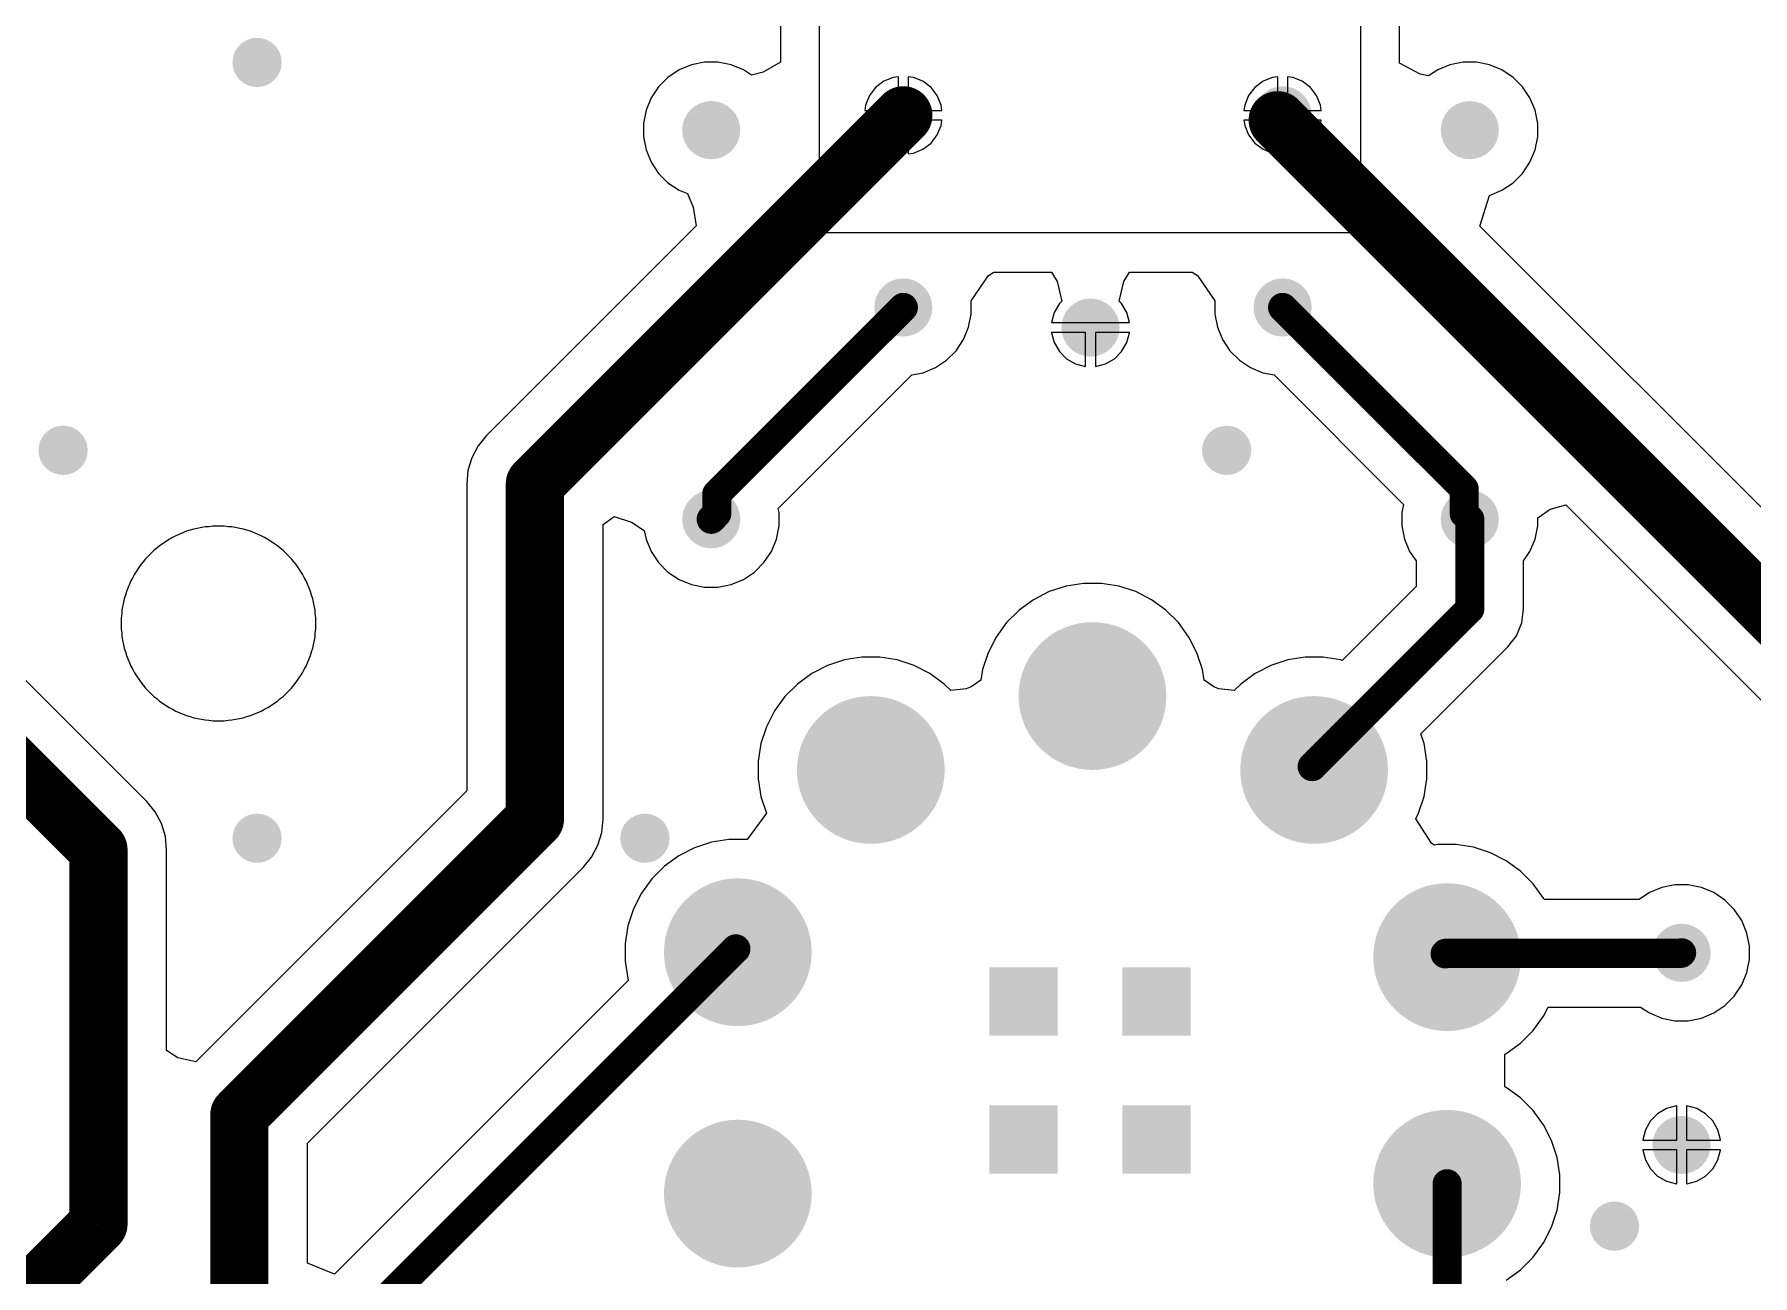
# Model space of a CAD drawing. Header units: inches. Extents: x 4.53 to 13.89, y 0.79 to 10.58.
# Drawn here: x 9.026 to 10.77, y 3.887 to 5.147 of the extents above; entities that cross this region are included whole.
import ezdxf

# ---------------------------------------------------------------- set-up
doc = ezdxf.new("R2010")
doc.units = ezdxf.units.IN
doc.header["$MEASUREMENT"] = 0
for name, color, linetype in [('Bottom Layer', 5, 'Continuous'), ('Pad Holes', 156, 'Continuous'), ('Via Holes', 16, 'Continuous')]:
    doc.layers.add(name, color=color, linetype=linetype)

# ---------------------------------------------------------------- blocks, each defined once
blk = doc.blocks.new('12A_7_B_4')
at = {"layer": 'Bottom Layer'}
h = blk.add_hatch(color=5, dxfattribs=at)
edge = h.paths.add_edge_path()
edge.add_arc((-0.22, 0.31), 0.075, 0, 360)
h = blk.add_hatch(color=5, dxfattribs=at)
edge = h.paths.add_edge_path()
edge.add_arc((0.22, 0.31), 0.075, 0, 360)
h = blk.add_hatch(color=5, dxfattribs=at)
edge = h.paths.add_edge_path()
edge.add_arc((0.36, 0.125), 0.075, 0, 360)
h = blk.add_hatch(color=5, dxfattribs=at)
edge = h.paths.add_edge_path()
edge.add_arc((-0.36, 0.115), 0.075, 0, 360)
for points in [[(-0.0996, 0.1046), (-0.0304, 0.1046), (-0.0304, 0.0354), (-0.0996, 0.0354)], [(0.0354, 0.1046), (0.1046, 0.1046), (0.1046, 0.0354), (0.0354, 0.0354)], [(-0.0996, -0.0354), (-0.0304, -0.0354), (-0.0304, -0.1046), (-0.0996, -0.1046)], [(0.0354, -0.0354), (0.1046, -0.0354), (0.1046, -0.1046), (0.0354, -0.1046)]]:
    blk.add_hatch(color=5, dxfattribs=at).paths.add_polyline_path(points)
h = blk.add_hatch(color=5, dxfattribs=at)
edge = h.paths.add_edge_path()
edge.add_arc((-0.36, -0.115), 0.075, 0, 360)
h = blk.add_hatch(color=5, dxfattribs=at)
edge = h.paths.add_edge_path()
edge.add_arc((0.36, -0.12), 0.075, 0, 360)
h = blk.add_hatch(color=5, dxfattribs=at)
edge = h.paths.add_edge_path()
edge.add_arc((-0.225, -0.305), 0.075, 0, 360)
h = blk.add_hatch(color=5, dxfattribs=at)
edge = h.paths.add_edge_path()
edge.add_arc((0.225, -0.305), 0.075, 0, 360)
h = blk.add_hatch(color=5, dxfattribs=at)
edge = h.paths.add_edge_path()
edge.add_arc((0, -0.38), 0.075, 0, 360)
at = {"layer": 'Pad Holes'}
h = blk.add_hatch(color=7, dxfattribs=at)
edge = h.paths.add_edge_path()
edge.add_arc((-0.22, 0.31), 0.038, 0, 360)
h = blk.add_hatch(color=7, dxfattribs=at)
edge = h.paths.add_edge_path()
edge.add_arc((0.22, 0.31), 0.038, 0, 360)
h = blk.add_hatch(color=7, dxfattribs=at)
edge = h.paths.add_edge_path()
edge.add_arc((0.36, 0.125), 0.038, 0, 360)
h = blk.add_hatch(color=7, dxfattribs=at)
edge = h.paths.add_edge_path()
edge.add_arc((-0.36, 0.115), 0.038, 0, 360)
h = blk.add_hatch(color=7, dxfattribs=at)
edge = h.paths.add_edge_path()
edge.add_arc((-0.065, 0.07), 0.0222, 0, 360)
h = blk.add_hatch(color=7, dxfattribs=at)
edge = h.paths.add_edge_path()
edge.add_arc((0.07, 0.07), 0.0222, 0, 360)
h = blk.add_hatch(color=7, dxfattribs=at)
edge = h.paths.add_edge_path()
edge.add_arc((-0.065, -0.07), 0.0222, 0, 360)
h = blk.add_hatch(color=7, dxfattribs=at)
edge = h.paths.add_edge_path()
edge.add_arc((0.07, -0.07), 0.0222, 0, 360)
h = blk.add_hatch(color=7, dxfattribs=at)
edge = h.paths.add_edge_path()
edge.add_arc((-0.36, -0.115), 0.038, 0, 360)
h = blk.add_hatch(color=7, dxfattribs=at)
edge = h.paths.add_edge_path()
edge.add_arc((0.36, -0.12), 0.038, 0, 360)
h = blk.add_hatch(color=7, dxfattribs=at)
edge = h.paths.add_edge_path()
edge.add_arc((-0.225, -0.305), 0.038, 0, 360)
h = blk.add_hatch(color=7, dxfattribs=at)
edge = h.paths.add_edge_path()
edge.add_arc((0.225, -0.305), 0.038, 0, 360)
h = blk.add_hatch(color=7, dxfattribs=at)
edge = h.paths.add_edge_path()
edge.add_arc((0, -0.38), 0.038, 0, 360)
blk = doc.blocks.new('RES_2W_VERTICAL_85')
at = {"layer": 'Bottom Layer'}
h = blk.add_hatch(color=5, dxfattribs=at)
edge = h.paths.add_edge_path()
edge.add_arc((0, 0), 0.0295, 0, 360)
h = blk.add_hatch(color=5, dxfattribs=at)
edge = h.paths.add_edge_path()
edge.add_arc((0.195, 0), 0.0295, 0, 360)
at = {"layer": 'Pad Holes'}
h = blk.add_hatch(color=7, dxfattribs=at)
edge = h.paths.add_edge_path()
edge.add_arc((0, 0), 0.0197, 0, 360)
h = blk.add_hatch(color=7, dxfattribs=at)
edge = h.paths.add_edge_path()
edge.add_arc((0.195, 0), 0.0197, 0, 360)
blk = doc.blocks.new('RES_2W_VERTICAL_95')
at = {"layer": 'Bottom Layer'}
h = blk.add_hatch(color=5, dxfattribs=at)
edge = h.paths.add_edge_path()
edge.add_arc((0, 0), 0.0295, 0, 360)
h = blk.add_hatch(color=5, dxfattribs=at)
edge = h.paths.add_edge_path()
edge.add_arc((0.195, 0), 0.0295, 0, 360)
at = {"layer": 'Pad Holes'}
h = blk.add_hatch(color=7, dxfattribs=at)
edge = h.paths.add_edge_path()
edge.add_arc((0, 0), 0.0197, 0, 360)
h = blk.add_hatch(color=7, dxfattribs=at)
edge = h.paths.add_edge_path()
edge.add_arc((0.195, 0), 0.0197, 0, 360)
blk = doc.blocks.new('RES_2W_VERTICAL_99')
at = {"layer": 'Bottom Layer'}
h = blk.add_hatch(color=5, dxfattribs=at)
edge = h.paths.add_edge_path()
edge.add_arc((0, 0), 0.0295, 0, 360)
h = blk.add_hatch(color=5, dxfattribs=at)
edge = h.paths.add_edge_path()
edge.add_arc((0.195, 0), 0.0295, 0, 360)
at = {"layer": 'Pad Holes'}
h = blk.add_hatch(color=7, dxfattribs=at)
edge = h.paths.add_edge_path()
edge.add_arc((0, 0), 0.0197, 0, 360)
h = blk.add_hatch(color=7, dxfattribs=at)
edge = h.paths.add_edge_path()
edge.add_arc((0.195, 0), 0.0197, 0, 360)
blk = doc.blocks.new('CAP_PANASSONIC_100N_450V_105')
at = {"layer": 'Bottom Layer'}
h = blk.add_hatch(color=5, dxfattribs=at)
edge = h.paths.add_edge_path()
edge.add_arc((0, 0), 0.0295, 0, 360)
h = blk.add_hatch(color=5, dxfattribs=at)
edge = h.paths.add_edge_path()
edge.add_arc((0.395, 0), 0.0295, 0, 360)
at = {"layer": 'Pad Holes'}
h = blk.add_hatch(color=7, dxfattribs=at)
edge = h.paths.add_edge_path()
edge.add_arc((0, 0), 0.0197, 0, 360)
h = blk.add_hatch(color=7, dxfattribs=at)
edge = h.paths.add_edge_path()
edge.add_arc((0.395, 0), 0.0197, 0, 360)
blk = doc.blocks.new('CAP_PANASSONIC_100N_450V_115')
at = {"layer": 'Bottom Layer'}
h = blk.add_hatch(color=5, dxfattribs=at)
edge = h.paths.add_edge_path()
edge.add_arc((0, 0), 0.0295, 0, 360)
h = blk.add_hatch(color=5, dxfattribs=at)
edge = h.paths.add_edge_path()
edge.add_arc((0.395, 0), 0.0295, 0, 360)
at = {"layer": 'Pad Holes'}
h = blk.add_hatch(color=7, dxfattribs=at)
edge = h.paths.add_edge_path()
edge.add_arc((0, 0), 0.0197, 0, 360)
h = blk.add_hatch(color=7, dxfattribs=at)
edge = h.paths.add_edge_path()
edge.add_arc((0.395, 0), 0.0197, 0, 360)
blk = doc.blocks.new('CAP_PANASSONIC_100N_450V_117')
at = {"layer": 'Bottom Layer'}
h = blk.add_hatch(color=5, dxfattribs=at)
edge = h.paths.add_edge_path()
edge.add_arc((0, 0), 0.0295, 0, 360)
h = blk.add_hatch(color=5, dxfattribs=at)
edge = h.paths.add_edge_path()
edge.add_arc((0.395, 0), 0.0295, 0, 360)
at = {"layer": 'Pad Holes'}
h = blk.add_hatch(color=7, dxfattribs=at)
edge = h.paths.add_edge_path()
edge.add_arc((0, 0), 0.0197, 0, 360)
h = blk.add_hatch(color=7, dxfattribs=at)
edge = h.paths.add_edge_path()
edge.add_arc((0.395, 0), 0.0197, 0, 360)

msp = doc.modelspace()

# ---------------------------------------------------------------- hatches: boundary and pattern name
at = {"layer": 'Bottom Layer'}
h = msp.add_hatch(color=5, dxfattribs=at)
edge = h.paths.add_edge_path()
edge.add_arc((9.252, 5.1181), 0.025, 0, 360)
h = msp.add_hatch(color=5, dxfattribs=at)
edge = h.paths.add_edge_path()
edge.add_arc((9.0551, 4.7244), 0.025, 0, 360)
h = msp.add_hatch(color=5, dxfattribs=at)
edge = h.paths.add_edge_path()
edge.add_arc((10.2362, 4.7244), 0.025, 0, 360)
h = msp.add_hatch(color=5, dxfattribs=at)
edge = h.paths.add_edge_path()
edge.add_arc((9.252, 4.3307), 0.025, 0, 360)
h = msp.add_hatch(color=5, dxfattribs=at)
edge = h.paths.add_edge_path()
edge.add_arc((9.6457, 4.3307), 0.025, 0, 360)
h = msp.add_hatch(color=5, dxfattribs=at)
edge = h.paths.add_edge_path()
edge.add_arc((10.6299, 3.937), 0.025, 0, 360)
at = {"layer": 'Via Holes'}
h = msp.add_hatch(color=7, dxfattribs=at)
edge = h.paths.add_edge_path()
edge.add_arc((9.252, 5.1181), 0.014, 0, 360)
h = msp.add_hatch(color=7, dxfattribs=at)
edge = h.paths.add_edge_path()
edge.add_arc((9.0551, 4.7244), 0.014, 0, 360)
h = msp.add_hatch(color=7, dxfattribs=at)
edge = h.paths.add_edge_path()
edge.add_arc((10.2362, 4.7244), 0.014, 0, 360)
h = msp.add_hatch(color=7, dxfattribs=at)
edge = h.paths.add_edge_path()
edge.add_arc((9.252, 4.3307), 0.014, 0, 360)
h = msp.add_hatch(color=7, dxfattribs=at)
edge = h.paths.add_edge_path()
edge.add_arc((9.6457, 4.3307), 0.014, 0, 360)
h = msp.add_hatch(color=7, dxfattribs=at)
edge = h.paths.add_edge_path()
edge.add_arc((10.6299, 3.937), 0.014, 0, 360)

# ---------------------------------------------------------------- linework, layer by layer
at = {"layer": 'Bottom Layer'}
for p, q in [((10.372, 7.5224), (10.372, 5.1173)), ((10.4117, 5.1173), (10.4117, 6.0507)), ((9.7833, 5.445), (9.7833, 5.1183)), ((9.823, 4.945), (9.823, 5.445)), ((9.6804, 5.1105), (9.6691, 5.1029)), ((9.6929, 5.1157), (9.6804, 5.1105)), ((9.7062, 5.1183), (9.6929, 5.1157)), ((9.7198, 5.1183), (9.7062, 5.1183)), ((9.7331, 5.1157), (9.7198, 5.1183)), ((9.7456, 5.1105), (9.7331, 5.1157)), ((9.7538, 5.1051), (9.7456, 5.1105)), ((9.7833, 5.1183), (9.7658, 5.1081)), ((10.372, 5.1173), (10.372, 4.945)), ((10.4326, 5.1063), (10.4117, 5.1173)), ((10.4504, 5.1105), (10.4412, 5.1044)), ((10.4629, 5.1157), (10.4504, 5.1105)), ((10.4762, 5.1183), (10.4629, 5.1157)), ((10.4898, 5.1183), (10.4762, 5.1183)), ((10.5031, 5.1157), (10.4898, 5.1183)), ((10.5156, 5.1105), (10.5031, 5.1157)), ((10.5269, 5.1029), (10.5156, 5.1105)), ((9.6595, 5.0934), (9.6519, 5.0821)), ((9.6691, 5.1029), (9.6595, 5.0934)), ((9.7658, 5.1081), (9.7538, 5.1051)), ((9.8881, 5.099), (9.8798, 5.0926)), ((9.8977, 5.1029), (9.8881, 5.099)), ((9.903, 5.1036), (9.8977, 5.1029)), ((9.903, 5.0694), (9.903, 5.1036)), ((9.9183, 5.1029), (9.913, 5.1036)), ((9.913, 5.1036), (9.913, 5.0694)), ((9.9279, 5.099), (9.9183, 5.1029)), ((9.9362, 5.0926), (9.9279, 5.099)), ((10.2731, 5.099), (10.2648, 5.0926)), ((10.2827, 5.1029), (10.2731, 5.099)), ((10.288, 5.1036), (10.2827, 5.1029)), ((10.288, 5.0694), (10.288, 5.1036)), ((10.3033, 5.1029), (10.298, 5.1036)), ((10.298, 5.1036), (10.298, 5.0694)), ((10.3129, 5.099), (10.3033, 5.1029)), ((10.3212, 5.0926), (10.3129, 5.099)), ((10.4412, 5.1044), (10.4326, 5.1063)), ((10.5365, 5.0934), (10.5269, 5.1029)), ((10.5441, 5.0821), (10.5365, 5.0934)), ((9.6519, 5.0821), (9.6468, 5.0695)), ((9.8735, 5.0844), (9.8695, 5.0748)), ((9.8798, 5.0926), (9.8735, 5.0844)), ((9.9425, 5.0844), (9.9362, 5.0926)), ((9.9465, 5.0748), (9.9425, 5.0844)), ((10.2585, 5.0844), (10.2545, 5.0748)), ((10.2648, 5.0926), (10.2585, 5.0844)), ((10.3275, 5.0844), (10.3212, 5.0926)), ((10.3315, 5.0748), (10.3275, 5.0844)), ((10.5492, 5.0695), (10.5441, 5.0821)), ((9.6468, 5.0695), (9.6441, 5.0562)), ((9.8695, 5.0748), (9.8688, 5.0694)), ((9.8688, 5.0694), (9.903, 5.0694)), ((9.903, 5.0594), (9.8688, 5.0594)), ((9.8688, 5.0594), (9.8695, 5.0541)), ((9.903, 5.0252), (9.903, 5.0594)), ((9.913, 5.0694), (9.9472, 5.0694)), ((9.9472, 5.0594), (9.913, 5.0594)), ((9.913, 5.0594), (9.913, 5.0252)), ((9.9472, 5.0694), (9.9465, 5.0748)), ((9.9465, 5.0541), (9.9472, 5.0594)), ((10.2545, 5.0748), (10.2538, 5.0694)), ((10.2538, 5.0694), (10.288, 5.0694)), ((10.288, 5.0594), (10.2538, 5.0594)), ((10.2538, 5.0594), (10.2545, 5.0541)), ((10.288, 5.0252), (10.288, 5.0594)), ((10.298, 5.0694), (10.3322, 5.0694)), ((10.3322, 5.0594), (10.298, 5.0594)), ((10.298, 5.0594), (10.298, 5.0252)), ((10.3322, 5.0694), (10.3315, 5.0748)), ((10.3315, 5.0541), (10.3322, 5.0594)), ((10.5519, 5.0562), (10.5492, 5.0695)), ((9.6441, 5.0562), (9.6441, 5.0426)), ((9.6441, 5.0426), (9.6468, 5.0293)), ((9.8695, 5.0541), (9.8735, 5.0445)), ((9.8735, 5.0445), (9.8798, 5.0362)), ((9.9362, 5.0362), (9.9425, 5.0445)), ((9.9425, 5.0445), (9.9465, 5.0541)), ((10.2545, 5.0541), (10.2585, 5.0445)), ((10.2585, 5.0445), (10.2648, 5.0362)), ((10.3212, 5.0362), (10.3275, 5.0445)), ((10.3275, 5.0445), (10.3315, 5.0541)), ((10.5492, 5.0293), (10.5519, 5.0426)), ((10.5519, 5.0426), (10.5519, 5.0562)), ((9.6468, 5.0293), (9.6519, 5.0168)), ((9.8798, 5.0362), (9.8881, 5.0299)), ((9.8881, 5.0299), (9.8977, 5.0259)), ((9.8977, 5.0259), (9.903, 5.0252)), ((9.913, 5.0252), (9.9183, 5.0259)), ((9.9183, 5.0259), (9.9279, 5.0299)), ((9.9279, 5.0299), (9.9362, 5.0362)), ((10.2648, 5.0362), (10.2731, 5.0299)), ((10.2731, 5.0299), (10.2827, 5.0259)), ((10.2827, 5.0259), (10.288, 5.0252)), ((10.298, 5.0252), (10.3033, 5.0259)), ((10.3033, 5.0259), (10.3129, 5.0299)), ((10.3129, 5.0299), (10.3212, 5.0362)), ((10.5441, 5.0168), (10.5492, 5.0293)), ((9.6519, 5.0168), (9.6595, 5.0055)), ((10.5365, 5.0055), (10.5441, 5.0168)), ((9.6595, 5.0055), (9.6691, 4.9959)), ((9.6691, 4.9959), (9.6804, 4.9884)), ((9.6804, 4.9884), (9.6888, 4.9849)), ((10.5031, 4.9832), (10.5156, 4.9884)), ((10.5156, 4.9884), (10.5269, 4.9959)), ((10.5269, 4.9959), (10.5365, 5.0055)), ((9.6888, 4.9849), (9.6948, 4.9713)), ((9.6948, 4.9713), (9.6978, 4.9521)), ((10.4933, 4.952), (10.5031, 4.9832)), ((9.6978, 4.9521), (9.485, 4.7394)), ((10.372, 4.945), (9.823, 4.945)), ((11.053, 4.3924), (10.4933, 4.952)), ((9.9769, 4.8762), (9.9943, 4.9019)), ((9.9943, 4.9019), (9.9997, 4.9053)), ((9.9997, 4.9053), (10.0583, 4.9053)), ((10.0583, 4.9053), (10.0642, 4.8959)), ((10.1318, 4.8959), (10.1377, 4.9053)), ((10.1377, 4.9053), (10.2013, 4.9053)), ((10.2013, 4.9053), (10.2067, 4.9019)), ((10.2067, 4.9019), (10.2241, 4.8762)), ((10.0642, 4.8959), (10.0689, 4.8758)), ((10.1271, 4.8758), (10.1318, 4.8959)), ((9.9769, 4.8626), (9.9769, 4.8762)), ((10.0664, 4.8733), (10.0612, 4.8643)), ((10.0689, 4.8758), (10.0664, 4.8733)), ((10.1296, 4.8733), (10.1271, 4.8758)), ((10.1348, 4.8643), (10.1296, 4.8733)), ((10.2241, 4.8762), (10.2241, 4.8626)), ((9.9691, 4.8368), (9.9742, 4.8493)), ((9.9742, 4.8493), (9.9769, 4.8626)), ((10.0612, 4.8643), (10.0585, 4.8542)), ((10.0585, 4.8542), (10.0585, 4.854)), ((10.0585, 4.854), (10.098, 4.854)), ((10.098, 4.854), (10.1375, 4.854)), ((10.1375, 4.8542), (10.1348, 4.8643)), ((10.1375, 4.854), (10.1375, 4.8542)), ((10.2241, 4.8626), (10.2268, 4.8493)), ((10.2268, 4.8493), (10.2319, 4.8368)), ((9.9615, 4.8255), (9.9691, 4.8368)), ((10.093, 4.844), (10.0585, 4.844)), ((10.0585, 4.844), (10.0585, 4.8438)), ((10.0585, 4.8438), (10.0612, 4.8337)), ((10.0612, 4.8337), (10.0664, 4.8247)), ((10.093, 4.8095), (10.093, 4.844)), ((10.1375, 4.844), (10.103, 4.844)), ((10.103, 4.844), (10.103, 4.8095)), ((10.1296, 4.8247), (10.1348, 4.8337)), ((10.1348, 4.8337), (10.1375, 4.8438)), ((10.1375, 4.8438), (10.1375, 4.844)), ((10.2319, 4.8368), (10.2395, 4.8255)), ((9.9406, 4.8084), (9.9519, 4.8159)), ((9.9519, 4.8159), (9.9615, 4.8255)), ((10.0664, 4.8247), (10.0737, 4.8174)), ((10.0737, 4.8174), (10.0827, 4.8122)), ((10.1133, 4.8122), (10.1223, 4.8174)), ((10.1223, 4.8174), (10.1296, 4.8247)), ((10.2395, 4.8255), (10.2491, 4.8159)), ((10.2491, 4.8159), (10.2604, 4.8084)), ((9.7811, 4.6653), (9.9167, 4.8009)), ((9.9167, 4.8009), (9.9281, 4.8032)), ((9.9281, 4.8032), (9.9406, 4.8084)), ((10.0827, 4.8122), (10.0928, 4.8095)), ((10.0928, 4.8095), (10.093, 4.8095)), ((10.103, 4.8095), (10.1032, 4.8095)), ((10.1032, 4.8095), (10.1133, 4.8122)), ((10.2604, 4.8084), (10.2729, 4.8032)), ((10.2729, 4.8032), (10.2843, 4.8009)), ((10.2843, 4.8009), (10.4157, 4.6695)), ((9.4764, 4.7289), (9.47, 4.7169)), ((9.485, 4.7394), (9.4764, 4.7289)), ((9.47, 4.7169), (9.4661, 4.7039)), ((9.4661, 4.7039), (9.4648, 4.6904)), ((9.4648, 4.6904), (9.4648, 4.3787)), ((9.6032, 4.6491), (9.6146, 4.6574)), ((9.6146, 4.6574), (9.6321, 4.6516)), ((9.7819, 4.6612), (9.7811, 4.6653)), ((9.7819, 4.6476), (9.7819, 4.6612)), ((10.4157, 4.6695), (10.4141, 4.6612)), ((10.4141, 4.6612), (10.4141, 4.6476)), ((10.5519, 4.6559), (10.5647, 4.6648)), ((10.5647, 4.6648), (10.5804, 4.6691)), ((10.5804, 4.6691), (10.9348, 4.3148)), ((9.1804, 4.6422), (9.1697, 4.6377)), ((9.1842, 4.6432), (9.1804, 4.6422)), ((9.1879, 4.6444), (9.1842, 4.6432)), ((9.1993, 4.6467), (9.1879, 4.6444)), ((9.2032, 4.6469), (9.1993, 4.6467)), ((9.207, 4.6474), (9.2032, 4.6469)), ((9.2187, 4.6474), (9.207, 4.6474)), ((9.2225, 4.6469), (9.2187, 4.6474)), ((9.2264, 4.6467), (9.2225, 4.6469)), ((9.2378, 4.6444), (9.2264, 4.6467)), ((9.2415, 4.6432), (9.2378, 4.6444)), ((9.2453, 4.6422), (9.2415, 4.6432)), ((9.256, 4.6377), (9.2453, 4.6422)), ((9.6032, 4.35), (9.6032, 4.6491)), ((9.6321, 4.6516), (9.645, 4.643)), ((9.645, 4.643), (9.6468, 4.6343)), ((9.7792, 4.6343), (9.7819, 4.6476)), ((10.4141, 4.6476), (10.4168, 4.6343)), ((10.5492, 4.6343), (10.5519, 4.6476)), ((10.5519, 4.6476), (10.5519, 4.6559)), ((9.1471, 4.6226), (9.1389, 4.6144)), ((9.1502, 4.625), (9.1471, 4.6226)), ((9.1531, 4.6276), (9.1502, 4.625)), ((9.1628, 4.634), (9.1531, 4.6276)), ((9.1663, 4.6358), (9.1628, 4.634)), ((9.1697, 4.6377), (9.1663, 4.6358)), ((9.2594, 4.6358), (9.256, 4.6377)), ((9.2629, 4.634), (9.2594, 4.6358)), ((9.2726, 4.6276), (9.2629, 4.634)), ((9.2755, 4.625), (9.2726, 4.6276)), ((9.2786, 4.6226), (9.2755, 4.625)), ((9.2868, 4.6144), (9.2786, 4.6226)), ((9.6468, 4.6343), (9.6519, 4.6218)), ((9.7741, 4.6218), (9.7792, 4.6343)), ((10.4168, 4.6343), (10.4219, 4.6218)), ((10.5441, 4.6218), (10.5492, 4.6343)), ((9.134, 4.6084), (9.1275, 4.5987)), ((9.1365, 4.6113), (9.134, 4.6084)), ((9.1389, 4.6144), (9.1365, 4.6113)), ((9.2892, 4.6113), (9.2868, 4.6144)), ((9.2917, 4.6084), (9.2892, 4.6113)), ((9.2982, 4.5987), (9.2917, 4.6084)), ((9.6519, 4.6218), (9.6595, 4.6105)), ((9.6595, 4.6105), (9.6691, 4.6009)), ((9.7569, 4.6009), (9.7665, 4.6105)), ((9.7665, 4.6105), (9.7741, 4.6218)), ((10.4219, 4.6218), (10.4284, 4.6121)), ((10.4284, 4.6121), (10.4284, 4.5861)), ((10.5376, 4.6121), (10.5441, 4.6218)), ((10.5376, 4.5634), (10.5376, 4.6121)), ((9.1238, 4.5918), (9.1194, 4.5811)), ((9.1258, 4.5952), (9.1238, 4.5918)), ((9.1275, 4.5987), (9.1258, 4.5952)), ((9.2999, 4.5952), (9.2982, 4.5987)), ((9.3019, 4.5918), (9.2999, 4.5952)), ((9.3063, 4.5811), (9.3019, 4.5918)), ((9.6691, 4.6009), (9.6804, 4.5934)), ((9.6804, 4.5934), (9.6929, 4.5882)), ((9.6929, 4.5882), (9.7062, 4.5855)), ((9.7198, 4.5855), (9.7331, 4.5882)), ((9.7331, 4.5882), (9.7456, 4.5934)), ((9.7456, 4.5934), (9.7569, 4.6009)), ((10.091, 4.5894), (10.0732, 4.5866)), ((10.109, 4.5894), (10.091, 4.5894)), ((10.1268, 4.5866), (10.109, 4.5894)), ((9.1171, 4.5737), (9.1148, 4.5622)), ((9.1184, 4.5773), (9.1171, 4.5737)), ((9.1194, 4.5811), (9.1184, 4.5773)), ((9.3073, 4.5773), (9.3063, 4.5811)), ((9.3086, 4.5737), (9.3073, 4.5773)), ((9.3109, 4.5622), (9.3086, 4.5737)), ((9.7062, 4.5855), (9.7198, 4.5855)), ((10.0401, 4.5728), (10.0255, 4.5622)), ((10.0561, 4.581), (10.0401, 4.5728)), ((10.0732, 4.5866), (10.0561, 4.581)), ((10.1439, 4.581), (10.1268, 4.5866)), ((10.1599, 4.5728), (10.1439, 4.581)), ((10.1745, 4.5622), (10.1599, 4.5728)), ((10.4284, 4.5861), (10.3534, 4.511)), ((9.1146, 4.5584), (9.1141, 4.5545)), ((9.1141, 4.5545), (9.1141, 4.5429)), ((9.1148, 4.5622), (9.1146, 4.5584)), ((9.3111, 4.5584), (9.3109, 4.5622)), ((9.3116, 4.5545), (9.3111, 4.5584)), ((9.3116, 4.5429), (9.3116, 4.5545)), ((10.0255, 4.5622), (10.0128, 4.5495)), ((10.1872, 4.5495), (10.1745, 4.5622)), ((10.5357, 4.5493), (10.5376, 4.5634)), ((9.1141, 4.5429), (9.1146, 4.539)), ((9.1146, 4.539), (9.1148, 4.5351)), ((9.1148, 4.5351), (9.1171, 4.5237)), ((9.3086, 4.5237), (9.3109, 4.5351)), ((9.3109, 4.5351), (9.3111, 4.539)), ((9.3111, 4.539), (9.3116, 4.5429)), ((10.0022, 4.5349), (9.994, 4.5189)), ((10.0128, 4.5495), (10.0022, 4.5349)), ((10.1978, 4.5349), (10.1872, 4.5495)), ((10.206, 4.5189), (10.1978, 4.5349)), ((10.5216, 4.5248), (10.5303, 4.5361)), ((10.5303, 4.5361), (10.5357, 4.5493)), ((9.14, 4.368), (8.9812, 4.5267)), ((9.1171, 4.5237), (9.1184, 4.52)), ((9.1184, 4.52), (9.1194, 4.5163)), ((9.3063, 4.5163), (9.3073, 4.52)), ((9.3073, 4.52), (9.3086, 4.5237)), ((9.994, 4.5189), (9.9884, 4.5018)), ((10.2116, 4.5018), (10.206, 4.5189)), ((10.4334, 4.4366), (10.5216, 4.5248)), ((9.1194, 4.5163), (9.1238, 4.5055)), ((9.1238, 4.5055), (9.1258, 4.5021)), ((9.1258, 4.5021), (9.1275, 4.4986)), ((9.2982, 4.4986), (9.2999, 4.5021)), ((9.2999, 4.5021), (9.3019, 4.5055)), ((9.3019, 4.5055), (9.3063, 4.5163)), ((9.8311, 4.506), (9.8151, 4.4978)), ((9.8482, 4.5116), (9.8311, 4.506)), ((9.866, 4.5144), (9.8482, 4.5116)), ((9.884, 4.5144), (9.866, 4.5144)), ((9.9018, 4.5116), (9.884, 4.5144)), ((9.9189, 4.506), (9.9018, 4.5116)), ((9.9349, 4.4978), (9.9189, 4.506)), ((9.9884, 4.5018), (9.9867, 4.491)), ((10.2133, 4.491), (10.2116, 4.5018)), ((10.2811, 4.506), (10.2651, 4.4978)), ((10.2982, 4.5116), (10.2811, 4.506)), ((10.316, 4.5144), (10.2982, 4.5116)), ((10.334, 4.5144), (10.316, 4.5144)), ((10.3518, 4.5116), (10.334, 4.5144)), ((10.3534, 4.511), (10.3518, 4.5116)), ((9.1275, 4.4986), (9.134, 4.489)), ((9.134, 4.489), (9.1365, 4.486)), ((9.1365, 4.486), (9.1389, 4.483)), ((9.1389, 4.483), (9.1471, 4.4747)), ((9.2786, 4.4747), (9.2868, 4.483)), ((9.2868, 4.483), (9.2892, 4.486)), ((9.2892, 4.486), (9.2917, 4.489)), ((9.2917, 4.489), (9.2982, 4.4986)), ((9.8005, 4.4872), (9.7878, 4.4745)), ((9.8151, 4.4978), (9.8005, 4.4872)), ((9.9495, 4.4872), (9.9349, 4.4978)), ((9.9561, 4.4806), (9.9495, 4.4872)), ((9.9767, 4.4843), (9.9718, 4.4824)), ((9.9867, 4.491), (9.9767, 4.4843)), ((10.2233, 4.4843), (10.2133, 4.491)), ((10.2282, 4.4824), (10.2233, 4.4843)), ((10.2505, 4.4872), (10.2439, 4.4806)), ((10.2651, 4.4978), (10.2505, 4.4872)), ((9.1471, 4.4747), (9.1502, 4.4724)), ((9.1502, 4.4724), (9.1531, 4.4698)), ((9.1531, 4.4698), (9.1628, 4.4633)), ((9.2629, 4.4633), (9.2726, 4.4698)), ((9.2726, 4.4698), (9.2755, 4.4724)), ((9.2755, 4.4724), (9.2786, 4.4747)), ((9.7878, 4.4745), (9.7772, 4.4599)), ((9.9718, 4.4824), (9.9561, 4.4806)), ((10.2439, 4.4806), (10.2282, 4.4824)), ((9.1628, 4.4633), (9.1663, 4.4616)), ((9.1663, 4.4616), (9.1697, 4.4597)), ((9.1697, 4.4597), (9.1804, 4.4552)), ((9.1804, 4.4552), (9.1842, 4.4542)), ((9.1842, 4.4542), (9.1879, 4.4529)), ((9.1879, 4.4529), (9.1993, 4.4507)), ((9.1993, 4.4507), (9.2032, 4.4504)), ((9.2032, 4.4504), (9.207, 4.4499)), ((9.207, 4.4499), (9.2187, 4.4499)), ((9.2187, 4.4499), (9.2225, 4.4504)), ((9.2225, 4.4504), (9.2264, 4.4507)), ((9.2264, 4.4507), (9.2378, 4.4529)), ((9.2378, 4.4529), (9.2415, 4.4542)), ((9.2415, 4.4542), (9.2453, 4.4552)), ((9.2453, 4.4552), (9.256, 4.4597)), ((9.256, 4.4597), (9.2594, 4.4616)), ((9.2594, 4.4616), (9.2629, 4.4633)), ((9.7772, 4.4599), (9.769, 4.4439)), ((9.769, 4.4439), (9.7634, 4.4268)), ((10.4366, 4.4268), (10.4334, 4.4366)), ((9.7634, 4.4268), (9.7606, 4.409)), ((10.4394, 4.409), (10.4366, 4.4268)), ((9.7606, 4.409), (9.7606, 4.391)), ((10.4394, 4.391), (10.4394, 4.409)), ((9.4648, 4.3787), (9.1898, 4.1037)), ((9.7606, 4.391), (9.7634, 4.3732)), ((10.4366, 4.3732), (10.4394, 4.391)), ((9.1486, 4.3575), (9.14, 4.368)), ((9.7634, 4.3732), (9.769, 4.3561)), ((10.431, 4.3561), (10.4366, 4.3732)), ((9.155, 4.3455), (9.1486, 4.3575)), ((9.1589, 4.3325), (9.155, 4.3455)), ((9.6019, 4.3365), (9.6032, 4.35)), ((9.769, 4.3561), (9.7495, 4.3293)), ((10.4281, 4.3504), (10.431, 4.3561)), ((10.444, 4.3258), (10.4281, 4.3504)), ((9.1602, 4.319), (9.1589, 4.3325)), ((9.598, 4.3235), (9.6019, 4.3365)), ((9.7132, 4.3266), (9.6961, 4.321)), ((9.731, 4.3294), (9.7132, 4.3266)), ((9.749, 4.3294), (9.731, 4.3294)), ((9.7495, 4.3293), (9.749, 4.3294)), ((10.447, 4.3237), (10.444, 4.3258)), ((9.1602, 4.1153), (9.1602, 4.319)), ((9.583, 4.301), (9.5916, 4.3115)), ((9.5916, 4.3115), (9.598, 4.3235)), ((9.6801, 4.3128), (9.6655, 4.3022)), ((9.6961, 4.321), (9.6801, 4.3128)), ((10.451, 4.3244), (10.447, 4.3237)), ((10.469, 4.3244), (10.451, 4.3244)), ((10.4868, 4.3216), (10.469, 4.3244)), ((10.5039, 4.316), (10.4868, 4.3216)), ((10.5199, 4.3078), (10.5039, 4.316)), ((9.3032, 4.0213), (9.583, 4.301)), ((9.6655, 4.3022), (9.6528, 4.2895)), ((10.5345, 4.2972), (10.5199, 4.3078)), ((10.5472, 4.2845), (10.5345, 4.2972)), ((9.6422, 4.2749), (9.634, 4.2589)), ((9.6528, 4.2895), (9.6422, 4.2749)), ((10.5578, 4.2699), (10.5472, 4.2845)), ((10.6654, 4.2755), (10.655, 4.2685)), ((10.6779, 4.2807), (10.6654, 4.2755)), ((10.6912, 4.2833), (10.6779, 4.2807)), ((10.7048, 4.2833), (10.6912, 4.2833)), ((10.7181, 4.2807), (10.7048, 4.2833)), ((10.7306, 4.2755), (10.7181, 4.2807)), ((10.7419, 4.2679), (10.7306, 4.2755)), ((9.634, 4.2589), (9.6284, 4.2418)), ((10.5585, 4.2685), (10.5578, 4.2699)), ((10.655, 4.2685), (10.5585, 4.2685)), ((10.7515, 4.2584), (10.7419, 4.2679)), ((10.7591, 4.2471), (10.7515, 4.2584)), ((9.6284, 4.2418), (9.6256, 4.224)), ((10.7642, 4.2345), (10.7591, 4.2471)), ((9.6256, 4.224), (9.6256, 4.206)), ((10.7669, 4.2212), (10.7642, 4.2345)), ((10.7669, 4.2076), (10.7669, 4.2212)), ((9.6256, 4.206), (9.6284, 4.1882)), ((10.7642, 4.1943), (10.7669, 4.2076)), ((9.629, 4.1866), (9.3305, 3.8882)), ((9.6284, 4.1882), (9.629, 4.1866)), ((10.7591, 4.1818), (10.7642, 4.1943)), ((10.7419, 4.1609), (10.7515, 4.1705)), ((10.7515, 4.1705), (10.7591, 4.1818)), ((10.5578, 4.1501), (10.5625, 4.1593)), ((10.5625, 4.1593), (10.6564, 4.1593)), ((10.6564, 4.1593), (10.6654, 4.1534)), ((10.6654, 4.1534), (10.6779, 4.1482)), ((10.7181, 4.1482), (10.7306, 4.1534)), ((10.7306, 4.1534), (10.7419, 4.1609)), ((10.5345, 4.1228), (10.5472, 4.1355)), ((10.5472, 4.1355), (10.5578, 4.1501)), ((10.6779, 4.1482), (10.6912, 4.1455)), ((10.6912, 4.1455), (10.7048, 4.1455)), ((10.7048, 4.1455), (10.7181, 4.1482)), ((10.5199, 4.1122), (10.5345, 4.1228)), ((9.1717, 4.1078), (9.1602, 4.1153)), ((9.1898, 4.1037), (9.1717, 4.1078)), ((10.5187, 4.1116), (10.5199, 4.1122)), ((10.5187, 4.0784), (10.5187, 4.1116)), ((10.5199, 4.0778), (10.5187, 4.0784)), ((10.5345, 4.0672), (10.5199, 4.0778)), ((10.5472, 4.0545), (10.5345, 4.0672)), ((10.5578, 4.0399), (10.5472, 4.0545)), ((10.6737, 4.0511), (10.6664, 4.0437)), ((10.6827, 4.0563), (10.6737, 4.0511)), ((10.6928, 4.059), (10.6827, 4.0563)), ((10.693, 4.059), (10.6928, 4.059)), ((10.693, 4.0244), (10.693, 4.059)), ((10.7032, 4.059), (10.703, 4.059)), ((10.703, 4.059), (10.703, 4.0244)), ((10.7133, 4.0563), (10.7032, 4.059)), ((10.7223, 4.0511), (10.7133, 4.0563)), ((10.7296, 4.0437), (10.7223, 4.0511)), ((10.566, 4.0239), (10.5578, 4.0399)), ((10.6612, 4.0347), (10.6585, 4.0246)), ((10.6664, 4.0437), (10.6612, 4.0347)), ((10.7348, 4.0347), (10.7296, 4.0437)), ((10.7375, 4.0246), (10.7348, 4.0347)), ((9.3032, 3.8995), (9.3032, 4.0213)), ((10.5716, 4.0068), (10.566, 4.0239)), ((10.6585, 4.0246), (10.6585, 4.0244)), ((10.6585, 4.0244), (10.693, 4.0244)), ((10.693, 4.0144), (10.6585, 4.0144)), ((10.6585, 4.0144), (10.6585, 4.0142)), ((10.6585, 4.0142), (10.6612, 4.0042)), ((10.693, 3.9799), (10.693, 4.0144)), ((10.703, 4.0244), (10.7375, 4.0244)), ((10.7375, 4.0144), (10.703, 4.0144)), ((10.703, 4.0144), (10.703, 3.9799)), ((10.7348, 4.0042), (10.7375, 4.0142)), ((10.7375, 4.0244), (10.7375, 4.0246)), ((10.7375, 4.0142), (10.7375, 4.0144)), ((10.5744, 3.989), (10.5716, 4.0068)), ((10.6612, 4.0042), (10.6664, 3.9952)), ((10.6664, 3.9952), (10.6737, 3.9878)), ((10.7223, 3.9878), (10.7296, 3.9952)), ((10.7296, 3.9952), (10.7348, 4.0042)), ((10.5744, 3.971), (10.5744, 3.989)), ((10.6737, 3.9878), (10.6827, 3.9826)), ((10.6827, 3.9826), (10.6928, 3.9799)), ((10.6928, 3.9799), (10.693, 3.9799)), ((10.703, 3.9799), (10.7032, 3.9799)), ((10.7032, 3.9799), (10.7133, 3.9826)), ((10.7133, 3.9826), (10.7223, 3.9878)), ((10.5716, 3.9532), (10.5744, 3.971)), ((10.566, 3.9361), (10.5716, 3.9532)), ((10.5578, 3.9201), (10.566, 3.9361)), ((10.5472, 3.9055), (10.5578, 3.9201)), ((9.3305, 3.8882), (9.3032, 3.8995)), ((10.5199, 3.8822), (10.5345, 3.8928)), ((10.5345, 3.8928), (10.5472, 3.9055))]:
    msp.add_line(p, q, dxfattribs=at)
for points in [[(9.534, 4.6904, 0.0591, 0.0591, 0), (9.908, 5.0644, 0.0591, 0.0591, 0)], [(10.288, 5.0594, 0.0591, 0.0591, 0), (11.004, 4.3434, 0.0591, 0.0591, 0)], [(9.7186, 4.6801, 0.0295, 0.0295, 0), (9.908, 4.8694, 0.0295, 0.0295, 0)], [(10.293, 4.8694, 0.0295, 0.0295, 0), (10.4774, 4.6851, 0.0295, 0.0295, 0)], [(9.534, 4.35, 0.0591, 0.0591, 0), (9.534, 4.6904, 0.0591, 0.0591, 0)], [(9.7186, 4.6601, 0.0295, 0.0295, 0), (9.7186, 4.6801, 0.0295, 0.0295, 0)], [(10.4774, 4.6601, 0.0295, 0.0295, 0), (10.4774, 4.6851, 0.0295, 0.0295, 0)], [(9.713, 4.6544, 0.0295, 0.0295, 0), (9.7186, 4.6601, 0.0295, 0.0295, 0)], [(10.4774, 4.6601, 0.0295, 0.0295, 0), (10.483, 4.6544, 0.0295, 0.0295, 0)], [(10.483, 4.5634, 0.0295, 0.0295, 0), (10.483, 4.6544, 0.0295, 0.0295, 0)], [(10.323, 4.4034, 0.0295, 0.0295, 0), (10.483, 4.5634, 0.0295, 0.0295, 0)], [(8.912, 4.498, 0.0591, 0.0591, 0), (9.091, 4.319, 0.0591, 0.0591, 0)], [(9.234, 4.05, 0.0591, 0.0591, 0), (9.534, 4.35, 0.0591, 0.0591, 0)], [(9.091, 3.939, 0.0591, 0.0591, 0), (9.091, 4.319, 0.0591, 0.0591, 0)], [(9.333, 3.8134, 0.0295, 0.0295, 0), (9.738, 4.2184, 0.0295, 0.0295, 0)], [(10.458, 4.2134, 0.0295, 0.0295, 0), (10.4585, 4.2139, 0.0295, 0.0295, 0)], [(10.4585, 4.2139, 0.0295, 0.0295, 0), (10.6975, 4.2139, 0.0295, 0.0295, 0)], [(10.6975, 4.2139, 0.0295, 0.0295, 0), (10.698, 4.2144, 0.0295, 0.0295, 0)], [(9.234, 3.79, 0.0591, 0.0591, 0), (9.234, 4.05, 0.0591, 0.0591, 0)], [(10.46, 3.636, 0.0295, 0.0295, 0), (10.46, 3.98, 0.0295, 0.0295, 0)], [(8.853, 3.701, 0.0591, 0.0591, 0), (9.091, 3.939, 0.0591, 0.0591, 0)]]:
    msp.add_lwpolyline(points, format="xyseb", dxfattribs=at)
for points in [[(9.8932, 5.0644, 0.0295, 0.0295, 1), (9.9228, 5.0644, 0.0295, 0.0295, 1)], [(10.2732, 5.0594, 0.0295, 0.0295, 1), (10.3028, 5.0594, 0.0295, 0.0295, 1)], [(9.9006, 4.8694, 0.0148, 0.0148, 1), (9.9154, 4.8694, 0.0148, 0.0148, 1)], [(10.2856, 4.8694, 0.0148, 0.0148, 1), (10.3004, 4.8694, 0.0148, 0.0148, 1)], [(9.5192, 4.6904, 0.0295, 0.0295, 1), (9.5488, 4.6904, 0.0295, 0.0295, 1)], [(9.5192, 4.6904, 0.0295, 0.0295, 1), (9.5488, 4.6904, 0.0295, 0.0295, 1)], [(9.7113, 4.6801, 0.0148, 0.0148, 1), (9.726, 4.6801, 0.0148, 0.0148, 1)], [(9.7113, 4.6801, 0.0148, 0.0148, 1), (9.726, 4.6801, 0.0148, 0.0148, 1)], [(10.47, 4.6851, 0.0148, 0.0148, 1), (10.4847, 4.6851, 0.0148, 0.0148, 1)], [(10.47, 4.6851, 0.0148, 0.0148, 1), (10.4847, 4.6851, 0.0148, 0.0148, 1)], [(9.7113, 4.6601, 0.0148, 0.0148, 1), (9.726, 4.6601, 0.0148, 0.0148, 1)], [(9.7113, 4.6601, 0.0148, 0.0148, 1), (9.726, 4.6601, 0.0148, 0.0148, 1)], [(10.47, 4.6601, 0.0148, 0.0148, 1), (10.4847, 4.6601, 0.0148, 0.0148, 1)], [(10.47, 4.6601, 0.0148, 0.0148, 1), (10.4847, 4.6601, 0.0148, 0.0148, 1)], [(9.7056, 4.6544, 0.0148, 0.0148, 1), (9.7204, 4.6544, 0.0148, 0.0148, 1)], [(10.4756, 4.6544, 0.0148, 0.0148, 1), (10.4904, 4.6544, 0.0148, 0.0148, 1)], [(10.4756, 4.6544, 0.0148, 0.0148, 1), (10.4904, 4.6544, 0.0148, 0.0148, 1)], [(10.4756, 4.5634, 0.0148, 0.0148, 1), (10.4904, 4.5634, 0.0148, 0.0148, 1)], [(10.4756, 4.5634, 0.0148, 0.0148, 1), (10.4904, 4.5634, 0.0148, 0.0148, 1)], [(10.3156, 4.4034, 0.0148, 0.0148, 1), (10.3304, 4.4034, 0.0148, 0.0148, 1)], [(9.5192, 4.35, 0.0295, 0.0295, 1), (9.5488, 4.35, 0.0295, 0.0295, 1)], [(9.5192, 4.35, 0.0295, 0.0295, 1), (9.5488, 4.35, 0.0295, 0.0295, 1)], [(9.0762, 4.319, 0.0295, 0.0295, 1), (9.1058, 4.319, 0.0295, 0.0295, 1)], [(9.0762, 4.319, 0.0295, 0.0295, 1), (9.1058, 4.319, 0.0295, 0.0295, 1)], [(9.7306, 4.2184, 0.0148, 0.0148, 1), (9.7454, 4.2184, 0.0148, 0.0148, 1)], [(10.4506, 4.2134, 0.0148, 0.0148, 1), (10.4654, 4.2134, 0.0148, 0.0148, 1)], [(10.4511, 4.2139, 0.0148, 0.0148, 1), (10.4659, 4.2139, 0.0148, 0.0148, 1)], [(10.4511, 4.2139, 0.0148, 0.0148, 1), (10.4659, 4.2139, 0.0148, 0.0148, 1)], [(10.6901, 4.2139, 0.0148, 0.0148, 1), (10.7049, 4.2139, 0.0148, 0.0148, 1)], [(10.6901, 4.2139, 0.0148, 0.0148, 1), (10.7049, 4.2139, 0.0148, 0.0148, 1)], [(10.6906, 4.2144, 0.0148, 0.0148, 1), (10.7054, 4.2144, 0.0148, 0.0148, 1)], [(9.2192, 4.05, 0.0295, 0.0295, 1), (9.2488, 4.05, 0.0295, 0.0295, 1)], [(9.2192, 4.05, 0.0295, 0.0295, 1), (9.2488, 4.05, 0.0295, 0.0295, 1)], [(10.4526, 3.98, 0.0148, 0.0148, 1), (10.4674, 3.98, 0.0148, 0.0148, 1)], [(9.0762, 3.939, 0.0295, 0.0295, 1), (9.1058, 3.939, 0.0295, 0.0295, 1)], [(9.0762, 3.939, 0.0295, 0.0295, 1), (9.1058, 3.939, 0.0295, 0.0295, 1)]]:
    msp.add_lwpolyline(points, format="xyseb", close=True, dxfattribs=at)

# ---------------------------------------------------------------- block references
for name, p, rotation in [('CAP_PANASSONIC_100N_450V_105', (10.098, 4.849), 90), ('RES_2W_VERTICAL_99', (9.908, 4.8694), 90), ('RES_2W_VERTICAL_95', (10.293, 4.8694), 90), ('CAP_PANASSONIC_100N_450V_117', (9.713, 4.6544), 90), ('CAP_PANASSONIC_100N_450V_115', (10.483, 4.6544), 90), ('12A_7_B_4', (10.1, 4.095), 180), ('RES_2W_VERTICAL_85', (10.698, 4.2144), 270)]:
    msp.add_blockref(name, p, dxfattribs=dict(rotation=rotation))

doc.saveas('drawing.dxf')
